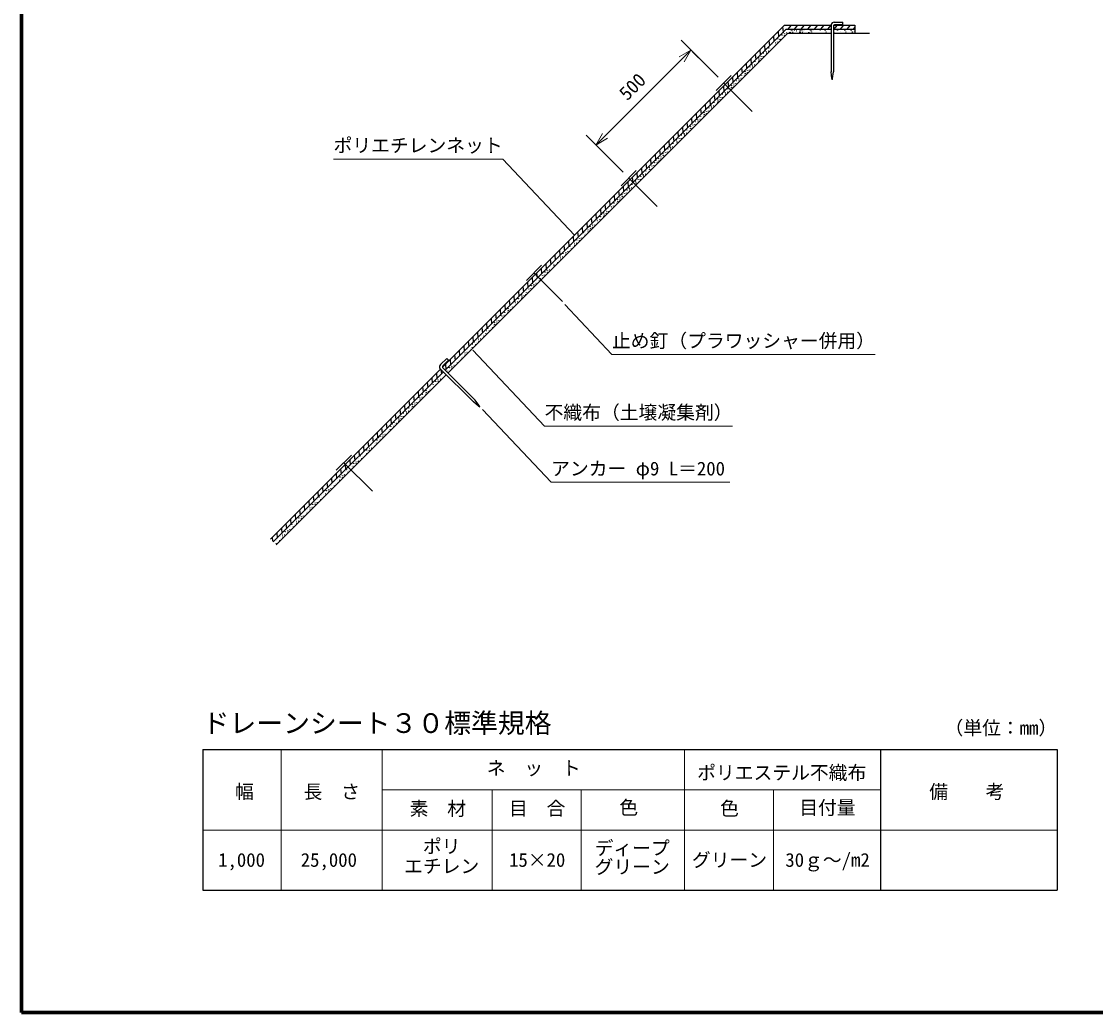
# Model space of a CAD drawing. Units: millimetres, scale not verified. Extents: x 200 to 8200, y 200 to 5825.
# Drawn here: x 200 to 4200, y 200 to 3891 of the extents above; entities that cross this region are included whole.
import ezdxf
from ezdxf.enums import TextEntityAlignment as Align

# ---------------------------------------------------------------- set-up
doc = ezdxf.new("R2010")
doc.units = ezdxf.units.MM
doc.header["$LTSCALE"] = 20
doc.layers.add('C-MTR', color=5, linetype='Continuous')
doc.layers.add('C-MTR-TXT', color=5, linetype='Continuous')
for name, color, linetype, lineweight in [('C-MTR-FRAM', 5, 'Continuous', 25), ('C-MTR-LINE', 5, 'Continuous', 13), ('C-STR', 7, 'Continuous', 25), ('C-STR-DIM', 1, 'Continuous', 13), ('C-STR-HTXT', 1, 'Continuous', 13), ('C-TTL', 2, 'Continuous', 70)]:
    doc.layers.add(name, color=color, linetype=linetype, lineweight=lineweight)
doc.styles.add('ＭＳ ゴシック', font='')
doc.styles.get('ＭＳ ゴシック').set_extended_font_data('MS Gothic')

msp = doc.modelspace()

# ---------------------------------------------------------------- linework, layer by layer
at = {"layer": 'C-MTR-FRAM'}
for p, q in [((875.21, 1179.02), (875.21, 656.02)), ((875.21, 1179.02), (4057.73, 1179.02)), ((3399.41, 1179.02), (3399.41, 656.02)), ((4057.73, 1179.02), (4057.73, 656.02)), ((875.21, 656.02), (4057.73, 656.02))]:
    msp.add_line(p, q, dxfattribs=at)
at = {"layer": 'C-MTR-LINE'}
for p, q in [((1166.91, 1179.02), (1166.91, 656.02)), ((1542.83, 1179.02), (1542.83, 656.02)), ((2669.09, 1179.02), (2669.09, 656.02)), ((1542.83, 1029.02), (3399.41, 1029.02)), ((1952.9, 1029.02), (1952.9, 656.02)), ((2283.99, 1029.02), (2283.99, 656.02)), ((3000.18, 1029.02), (3000.18, 656.02)), ((875.21, 879.02), (4057.73, 879.02))]:
    msp.add_line(p, q, dxfattribs=at)
at = {"layer": 'C-STR'}
for p, q in [((3226.49, 3887.68), (3259.44, 3887.68)), ((3259.44, 3878.06), (3259.44, 3887.68)), ((1767.62, 2603.07), (3041.55, 3877)), ((1777.65, 2591.88), (3047.76, 3862)), ((1788.25, 2581.28), (3053.97, 3847)), ((3017.82, 3853.27), (3019.53, 3833.77)), ((3034.79, 3870.24), (3036.5, 3850.74)), ((3041.55, 3877), (3214.97, 3877)), ((3047.76, 3862), (3214.97, 3862)), ((3066.28, 3877), (3053.7, 3862)), ((3053.97, 3847), (3214.97, 3847)), ((3090.28, 3877), (3077.7, 3862)), ((3115.51, 3877), (3102.93, 3862)), ((3139.51, 3877), (3126.93, 3862)), ((3164.74, 3877), (3152.16, 3862)), ((3188.74, 3877), (3176.16, 3862)), ((3213.97, 3877), (3201.39, 3862)), ((3214.97, 3878.79), (3214.97, 3703.08)), ((3223.97, 3873.08), (3223.97, 3703.08)), ((3223.97, 3862), (3303.97, 3862)), ((3223.97, 3847), (3358.16, 3847)), ((3237.97, 3877), (3225.39, 3862)), ((3225.87, 3877), (3303.97, 3877)), ((3259.44, 3878.06), (3229.38, 3878.06)), ((3261.97, 3877), (3249.39, 3862)), ((3268.8, 3877), (3283.49, 3877)), ((3285.97, 3877), (3273.39, 3862)), ((3303.97, 3869.85), (3297.39, 3862)), ((3303.97, 3877), (3303.97, 3847)), ((2966.91, 3802.36), (2968.62, 3782.85)), ((2983.88, 3819.33), (2985.59, 3799.82)), ((3000.85, 3836.3), (3002.56, 3816.79)), ((2932.97, 3768.42), (2934.68, 3748.91)), ((2949.94, 3785.39), (2951.65, 3765.88)), ((2899.03, 3734.48), (2900.73, 3714.97)), ((2916, 3751.45), (2917.71, 3731.94)), ((2843.31, 3689.97), (2786.74, 3633.4)), ((2848.12, 3683.57), (2849.82, 3664.06)), ((2865.09, 3700.54), (2866.79, 3681.03)), ((2882.06, 3717.51), (2883.76, 3698)), ((3217.97, 3678.08), (3214.97, 3703.08)), ((3220.97, 3678.08), (3223.97, 3703.08)), ((2814.18, 3649.62), (2815.88, 3630.12)), ((2921.09, 3555.62), (2815.02, 3661.68)), ((2831.15, 3666.6), (2832.85, 3647.09)), ((3217.97, 3678.08), (3219.47, 3673.08)), ((3219.47, 3673.08), (3220.97, 3678.08)), ((2780.23, 3615.68), (2781.94, 3596.18)), ((2797.2, 3632.65), (2798.91, 3613.15)), ((2729.32, 3564.77), (2731.03, 3545.27)), ((2746.29, 3581.74), (2748, 3562.24)), ((2763.26, 3598.71), (2764.97, 3579.21)), ((2695.38, 3530.83), (2697.09, 3511.32)), ((2712.35, 3547.8), (2714.06, 3528.29)), ((2661.44, 3496.89), (2663.15, 3477.38)), ((2678.41, 3513.86), (2680.12, 3494.35)), ((2610.53, 3445.98), (2612.24, 3426.47)), ((2627.5, 3462.95), (2629.21, 3443.44)), ((2644.47, 3479.92), (2646.18, 3460.41)), ((2576.59, 3412.04), (2578.29, 3392.53)), ((2525.68, 3361.13), (2527.38, 3341.62)), ((2542.65, 3378.1), (2544.35, 3358.59)), ((2559.62, 3395.07), (2561.32, 3375.56)), ((2489.75, 3335.42), (2433.18, 3278.85)), ((2491.73, 3327.18), (2493.44, 3307.68)), ((2508.71, 3344.15), (2510.41, 3324.65)), ((2457.79, 3293.24), (2459.5, 3273.74)), ((2568.03, 3201.57), (2461.97, 3307.63)), ((2474.76, 3310.21), (2476.47, 3290.71)), ((2406.88, 3242.33), (2408.59, 3222.82)), ((2423.85, 3259.3), (2425.56, 3239.8)), ((2440.82, 3276.27), (2442.53, 3256.77)), ((2372.94, 3208.39), (2374.65, 3188.88)), ((2389.91, 3225.36), (2391.62, 3205.85)), ((2339, 3174.45), (2340.71, 3154.94)), ((2355.97, 3191.42), (2357.68, 3171.91)), ((2288.09, 3123.54), (2289.79, 3104.03)), ((2305.06, 3140.51), (2306.77, 3121)), ((2322.03, 3157.48), (2323.74, 3137.97)), ((2254.15, 3089.6), (2255.85, 3070.09)), ((2271.12, 3106.57), (2272.82, 3087.06)), ((2220.21, 3055.66), (2221.91, 3036.15)), ((2237.18, 3072.63), (2238.88, 3053.12)), ((2169.29, 3004.74), (2171, 2985.24)), ((2186.26, 3021.71), (2187.97, 3002.21)), ((2203.24, 3038.68), (2204.94, 3019.18)), ((2137.2, 2982.86), (2080.63, 2926.29)), ((2135.35, 2970.8), (2137.06, 2951.3)), ((2152.32, 2987.77), (2154.03, 2968.27)), ((2101.41, 2936.86), (2103.12, 2917.35)), ((2214.48, 2848.01), (2108.42, 2954.08)), ((2118.38, 2953.83), (2120.09, 2934.33)), ((2050.5, 2885.95), (2052.21, 2866.44)), ((2067.47, 2902.92), (2069.18, 2883.41)), ((2084.44, 2919.89), (2086.15, 2900.38)), ((2016.56, 2852.01), (2018.27, 2832.5)), ((2033.53, 2868.98), (2035.24, 2849.47)), ((1965.65, 2801.1), (1967.35, 2781.59)), ((1982.62, 2818.07), (1984.32, 2798.56)), ((1999.59, 2835.04), (2001.3, 2815.53)), ((1931.71, 2767.16), (1933.41, 2747.65)), ((1948.68, 2784.13), (1950.38, 2764.62)), ((1897.77, 2733.21), (1899.47, 2713.71)), ((1914.74, 2750.19), (1916.44, 2730.68)), ((1846.85, 2682.3), (1848.56, 2662.8)), ((1863.82, 2699.27), (1865.53, 2679.77)), ((1880.79, 2716.24), (1882.5, 2696.74)), ((1812.91, 2648.36), (1814.62, 2628.86)), ((1829.88, 2665.33), (1831.59, 2645.83)), ((1760.44, 2612.64), (1783.73, 2635.94)), ((1768.98, 2600.54), (1889.22, 2480.36)), ((1790.53, 2629.15), (1769.28, 2607.88)), ((1778.97, 2614.42), (1780.68, 2594.91)), ((1790.53, 2629.15), (1783.73, 2635.94)), ((1795.94, 2631.39), (1797.65, 2611.88)), ((1127.35, 1962.8), (1760.67, 2596.12)), ((1137.96, 1952.19), (1771.28, 2585.52)), ((1148.56, 1941.59), (1781.89, 2574.91)), ((1728.06, 2563.51), (1729.77, 2544)), ((1745.03, 2580.48), (1746.74, 2560.97)), ((1758.58, 2598.21), (1882.86, 2474)), ((1762.26, 2594.53), (1763.71, 2577.94)), ((1694.12, 2529.57), (1695.82, 2510.06)), ((1711.09, 2546.54), (1712.8, 2527.03)), ((1660.18, 2495.63), (1661.88, 2476.12)), ((1677.15, 2512.6), (1678.85, 2493.09)), ((1904.79, 2460.57), (1889.22, 2480.36)), ((1609.27, 2444.72), (1610.97, 2425.21)), ((1626.24, 2461.69), (1627.94, 2442.18)), ((1643.21, 2478.66), (1644.91, 2459.15)), ((1902.67, 2458.45), (1882.86, 2474)), ((1902.67, 2458.45), (1907.26, 2455.97)), ((1907.26, 2455.97), (1904.79, 2460.57)), ((1575.32, 2410.77), (1577.03, 2391.27)), ((1592.29, 2427.74), (1594, 2408.24)), ((1541.38, 2376.83), (1543.09, 2357.33)), ((1558.35, 2393.8), (1560.06, 2374.3)), ((1490.47, 2325.92), (1492.18, 2306.41)), ((1507.44, 2342.89), (1509.15, 2323.39)), ((1524.41, 2359.86), (1526.12, 2340.36)), ((1456.53, 2291.98), (1458.24, 2272.47)), ((1473.5, 2308.95), (1475.21, 2289.44)), ((1429.09, 2275.76), (1372.52, 2219.19)), ((1506.87, 2141.41), (1400.81, 2247.47)), ((1405.62, 2241.07), (1407.33, 2221.56)), ((1422.59, 2258.04), (1424.3, 2238.53)), ((1439.56, 2275.01), (1441.27, 2255.5)), ((1371.68, 2207.13), (1373.38, 2187.62)), ((1388.65, 2224.1), (1390.35, 2204.59)), ((1337.74, 2173.19), (1339.44, 2153.68)), ((1354.71, 2190.16), (1356.41, 2170.65)), ((1286.82, 2122.27), (1288.53, 2102.77)), ((1303.8, 2139.24), (1305.5, 2119.74)), ((1320.77, 2156.22), (1322.47, 2136.71)), ((1252.88, 2088.33), (1254.59, 2068.83)), ((1269.85, 2105.3), (1271.56, 2085.8)), ((1218.94, 2054.39), (1220.65, 2034.89)), ((1235.91, 2071.36), (1237.62, 2051.86)), ((1168.03, 2003.48), (1169.74, 1983.97)), ((1185, 2020.45), (1186.71, 2000.94)), ((1201.97, 2037.42), (1203.68, 2017.91)), ((1134.09, 1969.54), (1135.38, 1954.77)), ((1151.06, 1986.51), (1152.77, 1967))]:
    msp.add_line(p, q, dxfattribs=at)
at = {"layer": 'C-STR', "color": 1}
msp.add_line((2593.56, 3429.01), (2595.26, 3409.5), dxfattribs=at)
at = {"layer": 'C-STR'}
for centre in [(3032.22, 3840.22), (3036.94, 3848.62), (3041.77, 3845.16), (3049.47, 3848.01), (3062.22, 3850.22), (3066.94, 3858.62), (3071.77, 3855.16), (3072.11, 3849.03), (3079.47, 3858.01), (3086.94, 3855.62), (3099.22, 3850.22), (3099.47, 3855.01), (3103.94, 3858.62), (3108.77, 3855.16), (3109.11, 3849.03), (3116.47, 3858.01), (3132.22, 3850.22), (3136.94, 3858.62), (3141.77, 3855.16), (3142.11, 3849.03), (3149.47, 3858.01), (3174.07, 3858.49), (3193.03, 3857.59), (3196.94, 3851.3), (3229.31, 3850.9), (3238.93, 3857.59), (3249.17, 3854.33), (3266.26, 3857.59), (3270.17, 3851.3), (3290.26, 3857.59), (3294.17, 3851.3), (3301.06, 3852.28), (2988.39, 3800.06), (2998.28, 3806.28), (3003, 3814.68), (3007.83, 3811.21), (3008.17, 3805.09), (3015.53, 3814.07), (3017.6, 3825.6), (3024.82, 3823.92), (3042.11, 3839.03), (2954.89, 3759.71), (2962.27, 3760.81), (2964.34, 3772.34), (2969.06, 3780.74), (2973.88, 3777.27), (2974.22, 3771.15), (2981.59, 3780.13), (2983.66, 3791.66), (2990.88, 3789.98), (2913.43, 3721.43), (2918.15, 3729.83), (2922.97, 3726.36), (2923.31, 3720.24), (2930.68, 3729.22), (2932.75, 3740.75), (2937.48, 3749.15), (2944, 3740.22), (2945.32, 3754.43), (2946.63, 3747.12), (2954.9, 3751.83), (2881.84, 3689.84), (2886.56, 3698.24), (2889.05, 3688.16), (2893.09, 3689.31), (2894.41, 3703.52), (2895.72, 3696.21), (2903.98, 3708.8), (2903.99, 3700.91), (2911.36, 3709.89), (2835.65, 3647.33), (2843.5, 3652.6), (2844.81, 3645.3), (2853.07, 3657.89), (2853.08, 3650), (2860.44, 3658.98), (2862.52, 3670.51), (2867.24, 3678.92), (2872.06, 3675.45), (2872.4, 3669.33), (2879.77, 3678.31), (2792.59, 3601.69), (2802.16, 3606.97), (2809.53, 3608.07), (2811.6, 3619.6), (2816.33, 3628), (2821.15, 3624.54), (2821.49, 3618.42), (2828.86, 3627.4), (2830.93, 3638.93), (2842.18, 3638.4), (2760.69, 3568.69), (2765.42, 3577.09), (2770.24, 3573.63), (2770.58, 3567.5), (2777.95, 3576.48), (2780.02, 3588.02), (2784.74, 3596.42), (2787.23, 3586.33), (2791.27, 3587.49), (2793.9, 3594.39), (2802.16, 3599.09), (2714.5, 3526.18), (2719.33, 3522.72), (2727.03, 3525.57), (2729.11, 3537.11), (2733.83, 3545.51), (2740.36, 3536.57), (2741.68, 3550.78), (2742.99, 3543.48), (2751.24, 3556.06), (2751.25, 3548.18), (2758.62, 3557.16), (2678.19, 3486.19), (2682.92, 3494.59), (2685.41, 3484.51), (2689.44, 3485.66), (2690.77, 3499.87), (2692.07, 3492.56), (2700.33, 3505.15), (2700.34, 3497.27), (2707.71, 3506.25), (2709.78, 3517.78), (2719.67, 3516.59), (2632.01, 3443.68), (2639.85, 3448.96), (2641.16, 3441.65), (2649.42, 3454.24), (2649.43, 3446.35), (2656.8, 3455.34), (2658.87, 3466.87), (2663.59, 3475.27), (2668.41, 3471.8), (2668.75, 3465.68), (2676.12, 3474.66), (2598.51, 3403.33), (2605.89, 3404.42), (2607.96, 3415.96), (2612.68, 3424.36), (2617.5, 3420.89), (2617.84, 3414.77), (2625.21, 3423.75), (2627.28, 3435.28), (2638.53, 3434.75), (2557.05, 3365.04), (2561.77, 3373.45), (2566.93, 3363.86), (2570.65, 3366.87), (2571.97, 3381.07), (2574.3, 3372.84), (2581.54, 3386.36), (2581.55, 3378.47), (2587.62, 3383.84), (2588.94, 3398.05), (2590.25, 3390.74), (2598.52, 3395.44), (2510.86, 3322.53), (2523.39, 3321.93), (2525.46, 3333.46), (2530.18, 3341.86), (2536.71, 3332.93), (2538.03, 3347.13), (2539.34, 3339.83), (2547.6, 3352.42), (2547.61, 3344.53), (2554.97, 3353.51), (2474.55, 3282.55), (2479.27, 3290.95), (2485.8, 3282.02), (2487.12, 3296.22), (2488.43, 3288.92), (2496.69, 3301.5), (2496.69, 3293.62), (2504.06, 3302.6), (2506.13, 3314.13), (2515.68, 3319.07), (2516.02, 3312.95), (2436.21, 3245.31), (2445.77, 3250.59), (2445.78, 3242.71), (2453.15, 3251.69), (2455.22, 3263.22), (2459.95, 3271.62), (2464.77, 3268.16), (2465.11, 3262.03), (2472.48, 3271.01), (2392.06, 3203.74), (2396.89, 3200.27), (2404.59, 3203.13), (2406.66, 3214.66), (2411.39, 3223.06), (2417.91, 3214.13), (2419.24, 3228.34), (2420.55, 3221.04), (2428.8, 3233.62), (2428.81, 3225.74), (2434.89, 3231.1), (2436.18, 3234.72), (2437.52, 3238.01), (2355.75, 3163.75), (2360.48, 3172.15), (2367, 3163.22), (2368.33, 3177.43), (2369.63, 3170.12), (2377.89, 3182.71), (2377.9, 3174.83), (2385.27, 3183.81), (2387.34, 3195.34), (2397.22, 3194.15), (2317.41, 3126.52), (2326.98, 3131.8), (2326.99, 3123.91), (2334.36, 3132.89), (2336.43, 3144.43), (2341.15, 3152.83), (2345.97, 3149.36), (2346.31, 3143.24), (2353.68, 3152.22), (2273.27, 3084.95), (2278.09, 3081.48), (2285.8, 3084.34), (2287.87, 3095.87), (2292.59, 3104.27), (2299.12, 3095.34), (2300.44, 3109.55), (2301.75, 3102.24), (2310.01, 3114.83), (2310.02, 3106.94), (2316.09, 3112.31), (2318.72, 3119.21), (2236.96, 3044.96), (2241.68, 3053.36), (2248.21, 3044.43), (2249.53, 3058.63), (2250.84, 3051.33), (2259.1, 3063.92), (2259.11, 3056.03), (2266.47, 3065.01), (2268.55, 3076.55), (2278.43, 3075.36), (2198.62, 3007.72), (2199.93, 3000.42), (2208.19, 3013), (2208.19, 3005.12), (2215.56, 3014.1), (2217.63, 3025.63), (2222.36, 3034.03), (2227.18, 3030.57), (2227.52, 3024.45), (2234.89, 3033.43), (2154.48, 2966.15), (2159.3, 2962.69), (2167.01, 2965.54), (2169.08, 2977.08), (2173.8, 2985.48), (2180.33, 2976.55), (2181.65, 2990.75), (2182.96, 2983.45), (2191.22, 2988.15), (2197.3, 2993.52), (2118.17, 2926.16), (2122.89, 2934.57), (2129.42, 2925.63), (2130.74, 2939.84), (2132.05, 2932.54), (2140.3, 2945.12), (2140.31, 2937.24), (2147.68, 2946.22), (2149.75, 2957.75), (2159.64, 2956.56), (2079.83, 2888.93), (2081.13, 2881.62), (2089.39, 2894.21), (2089.4, 2886.33), (2096.77, 2895.31), (2098.84, 2906.84), (2103.56, 2915.24), (2108.39, 2911.78), (2108.73, 2905.65), (2116.09, 2914.63), (2035.68, 2847.36), (2040.5, 2843.89), (2048.21, 2846.75), (2050.28, 2858.28), (2055.01, 2866.68), (2061.53, 2857.75), (2062.86, 2871.96), (2064.16, 2864.65), (2072.43, 2869.36), (2078.5, 2874.72), (1999.37, 2807.37), (2004.09, 2815.77), (2010.62, 2806.84), (2011.94, 2821.05), (2013.25, 2813.74), (2021.51, 2826.33), (2021.52, 2818.44), (2028.89, 2827.42), (2030.96, 2838.96), (2040.84, 2837.77), (1961.03, 2770.13), (1962.34, 2762.83), (1970.6, 2775.42), (1970.61, 2767.53), (1977.97, 2776.51), (1980.05, 2788.05), (1984.77, 2796.45), (1989.59, 2792.98), (1989.93, 2786.86), (1997.3, 2795.84), (1912.16, 2720.16), (1916.89, 2728.56), (1921.71, 2725.1), (1929.42, 2727.96), (1931.49, 2739.49), (1936.21, 2747.89), (1942.74, 2738.96), (1944.06, 2753.16), (1945.37, 2745.86), (1953.64, 2750.56), (1959.71, 2755.93), (1880.58, 2688.58), (1885.3, 2696.98), (1891.83, 2688.05), (1893.15, 2702.25), (1894.46, 2694.95), (1902.72, 2707.53), (1902.72, 2699.65), (1910.09, 2708.63), (1922.05, 2718.98), (1842.24, 2651.34), (1843.55, 2644.04), (1851.81, 2656.62), (1851.81, 2648.74), (1859.18, 2657.72), (1861.25, 2669.25), (1865.98, 2677.65), (1870.8, 2674.19), (1871.14, 2668.06), (1878.51, 2677.04), (1793.37, 2601.37), (1798.09, 2609.77), (1802.92, 2606.31), (1803.26, 2600.18), (1810.62, 2609.16), (1812.7, 2620.69), (1817.42, 2629.1), (1823.95, 2620.16), (1825.27, 2634.37), (1826.58, 2627.07), (1834.84, 2631.77), (1840.92, 2637.13), (1761.78, 2569.78), (1783.92, 2588.74), (1791.3, 2589.84), (1723.44, 2532.55), (1724.75, 2525.24), (1733.01, 2537.83), (1733.02, 2529.94), (1740.39, 2538.92), (1742.46, 2550.46), (1747.18, 2558.86), (1752, 2555.39), (1752.34, 2549.27), (1759.71, 2558.25), (1674.58, 2482.58), (1679.3, 2490.98), (1684.12, 2487.51), (1684.46, 2481.39), (1691.83, 2490.37), (1693.9, 2501.9), (1698.62, 2510.3), (1705.15, 2501.37), (1706.47, 2515.58), (1707.78, 2508.27), (1716.05, 2512.97), (1722.12, 2518.34), (1628.39, 2440.06), (1642.99, 2450.99), (1647.71, 2459.39), (1654.24, 2450.46), (1655.56, 2464.66), (1656.87, 2457.36), (1665.13, 2469.95), (1665.14, 2462.06), (1672.5, 2471.04), (1604.65, 2413.75), (1605.96, 2406.45), (1614.22, 2419.03), (1614.22, 2411.15), (1621.59, 2420.13), (1623.66, 2431.66), (1633.21, 2436.6), (1633.55, 2430.48), (1640.92, 2439.46), (1555.78, 2363.78), (1560.51, 2372.18), (1565.33, 2368.72), (1565.67, 2362.59), (1573.04, 2371.57), (1575.11, 2383.11), (1579.83, 2391.51), (1586.36, 2382.58), (1587.68, 2396.78), (1588.99, 2389.48), (1597.25, 2394.18), (1603.33, 2399.55), (1509.59, 2321.27), (1522.12, 2320.66), (1524.2, 2332.2), (1528.92, 2340.6), (1535.45, 2331.66), (1536.77, 2345.87), (1538.08, 2338.57), (1546.33, 2351.15), (1546.34, 2343.27), (1553.71, 2352.25), (1484.53, 2280.75), (1485.86, 2294.96), (1487.16, 2287.65), (1495.42, 2300.24), (1495.43, 2292.36), (1502.8, 2301.34), (1504.87, 2312.87), (1514.42, 2317.81), (1514.76, 2311.68), (1436.99, 2244.99), (1441.71, 2253.39), (1446.53, 2249.92), (1446.87, 2243.8), (1454.24, 2252.78), (1456.31, 2264.31), (1461.04, 2272.71), (1467.56, 2263.78), (1468.89, 2277.99), (1470.19, 2270.68), (1390.8, 2202.48), (1403.33, 2201.87), (1405.4, 2213.4), (1410.13, 2221.8), (1416.65, 2212.87), (1417.97, 2227.08), (1419.28, 2219.77), (1427.54, 2232.36), (1427.55, 2224.47), (1434.92, 2233.45), (1354.49, 2162.49), (1365.74, 2161.96), (1367.06, 2176.16), (1368.37, 2168.86), (1376.63, 2181.45), (1376.64, 2173.56), (1384, 2182.54), (1386.08, 2194.08), (1395.62, 2199.01), (1395.96, 2192.89), (1308.3, 2119.98), (1316.15, 2125.25), (1325.72, 2130.54), (1325.72, 2122.65), (1333.09, 2131.63), (1335.16, 2143.16), (1339.89, 2151.56), (1344.71, 2148.1), (1345.05, 2141.98), (1352.42, 2150.96), (1282.18, 2080.72), (1284.25, 2092.25), (1288.98, 2100.65), (1293.8, 2097.19), (1294.14, 2091.06), (1301.51, 2100.04), (1303.58, 2111.58), (1314.83, 2111.05), (1317.46, 2117.95), (1233.34, 2041.34), (1238.06, 2049.74), (1242.89, 2046.28), (1243.23, 2040.15), (1250.59, 2049.13), (1263.92, 2060.14), (1265.24, 2074.34), (1266.55, 2067.04), (1274.81, 2079.62), (1274.81, 2071.74), (1201.75, 2009.75), (1206.48, 2018.15), (1213, 2009.22), (1214.33, 2023.43), (1215.64, 2016.13), (1223.89, 2028.71), (1223.9, 2020.83), (1231.27, 2029.81), (1163.42, 1972.52), (1164.72, 1965.21), (1172.98, 1977.8), (1172.99, 1969.92), (1180.36, 1978.9), (1182.43, 1990.43), (1187.15, 1998.83), (1191.98, 1995.36), (1192.31, 1989.24), (1199.68, 1998.22), (1148.77, 1947.31), (1150.84, 1958.84), (1162.09, 1958.31)]:
    msp.add_circle(centre, 0.3, dxfattribs=at)
for centre, radius, start, end in [((3226.65, 3875.56), 12.12, 90.74558, 164.52089), ((3228.97, 3873.08), 5, 85.32404, 180), ((1769.12, 2604.18), 12.12, 135.76262, 209.53793), ((1772.51, 2604.07), 5, 130.3409, 225.01704)]:
    msp.add_arc(centre, radius, start, end, dxfattribs=at)
at = {"layer": 'C-STR-DIM'}
for p, q in [((2794.17, 3682.54), (2656.28, 3820.42)), ((2339.17, 3430.43), (2692.72, 3783.99)), ((2692.72, 3783.99), (2649.42, 3758.99)), ((2692.72, 3783.99), (2667.72, 3740.69)), ((2698.71, 3778), (2721, 3755.7)), ((2440.62, 3328.98), (2302.73, 3466.87)), ((2339.17, 3430.43), (2364.17, 3473.74)), ((2339.17, 3430.43), (2382.47, 3455.43))]:
    msp.add_line(p, q, dxfattribs=at)
at = {"layer": 'C-STR-HTXT'}
for p, q in [((1362.12, 3378.05), (1992.12, 3378.05)), ((1992.12, 3378.05), (2259.35, 3094.79)), ((2223.75, 2836.22), (2398.93, 2650.53)), ((1880.95, 2666.9), (2148.18, 2383.64)), ((2398.93, 2650.53), (3378.93, 2650.53)), ((1917.5, 2445.01), (2172.64, 2174.56)), ((2148.18, 2383.64), (2848.18, 2383.64)), ((2172.64, 2174.56), (2837.64, 2174.56))]:
    msp.add_line(p, q, dxfattribs=at)
at = {"layer": 'C-TTL'}
msp.add_lwpolyline([(200, 200), (8200, 200), (8200, 5740), (200, 5740)], close=True, dxfattribs=at)

# ---------------------------------------------------------------- texts
at = {"layer": 'C-MTR', "style": 'ＭＳ ゴシック'}
msp.add_text('ドレーンシート３０標準規格', height=73.31, dxfattribs=at).set_placement((874.4, 1219.02), align=Align.BOTTOM_LEFT)
at = {"layer": 'C-MTR-TXT', "style": 'ＭＳ ゴシック'}
msp.add_text('（単位：mm）', height=51.32, dxfattribs=at).set_placement((3637.73, 1219.02), align=Align.BOTTOM_LEFT)
for s, p in [('ネ\u3000ッ\u3000ト', (2107.76, 1069.02)), ('素\u3000材', (1750.65, 918.02)), ('目\u3000合', (2120.56, 919.02)), ('色', (2461.54, 922.16)), ('色', (2836.75, 919.02)), ('目付量', (3201.56, 922.16)), ('ポリ', (1764.85, 778.02)), ('エチレン', (1764.85, 704.02))]:
    msp.add_text(s, height=51.32, dxfattribs=at).set_placement(p, align=Align.BOTTOM_CENTER)
for s, p in [('ポリエステル不織布', (3031.38, 1093.1)), ('幅', (1030.38, 1022.43)), ('長\u3000さ', (1355.5, 1022.43)), ('備\u3000\u3000考', (3720.64, 1022.43)), ('グリーン', (2836.75, 768.21)), ('1,000', (1019.58, 768.21)), ('25,000', (1344.7, 768.21)), ('15×20', (2120.56, 768.21)), ('30ｇ～/m2', (3202.04, 768.21))]:
    msp.add_text(s, height=51.32, dxfattribs=at).set_placement(p, align=Align.MIDDLE_CENTER)
for s, p in [('ディープ', (2334.5, 838.21)), ('グリーン', (2334.5, 768.21))]:
    msp.add_text(s, height=51.32, dxfattribs=at).set_placement(p, align=Align.TOP_LEFT)
at = {"layer": 'C-STR-DIM', "color": 7, "style": 'ＭＳ ゴシック'}
msp.add_text('500', height=51.32, rotation=45, dxfattribs=at).set_placement((2466.95, 3582.08), align=Align.BOTTOM_LEFT)
at = {"layer": 'C-STR-HTXT', "color": 7, "style": 'ＭＳ ゴシック'}
for s, p in [('ポリエチレンネット', (1362.12, 3388.05)), ('止め釘（プラワッシャー併用）', (2398.93, 2660.53)), ('不織布（土壌凝集剤）', (2148.18, 2393.64)), ('アンカー φ9 L＝200', (2172.64, 2184.56))]:
    msp.add_text(s, height=51.32, dxfattribs=at).set_placement(p, align=Align.BOTTOM_LEFT)

doc.saveas('drawing.dxf')
